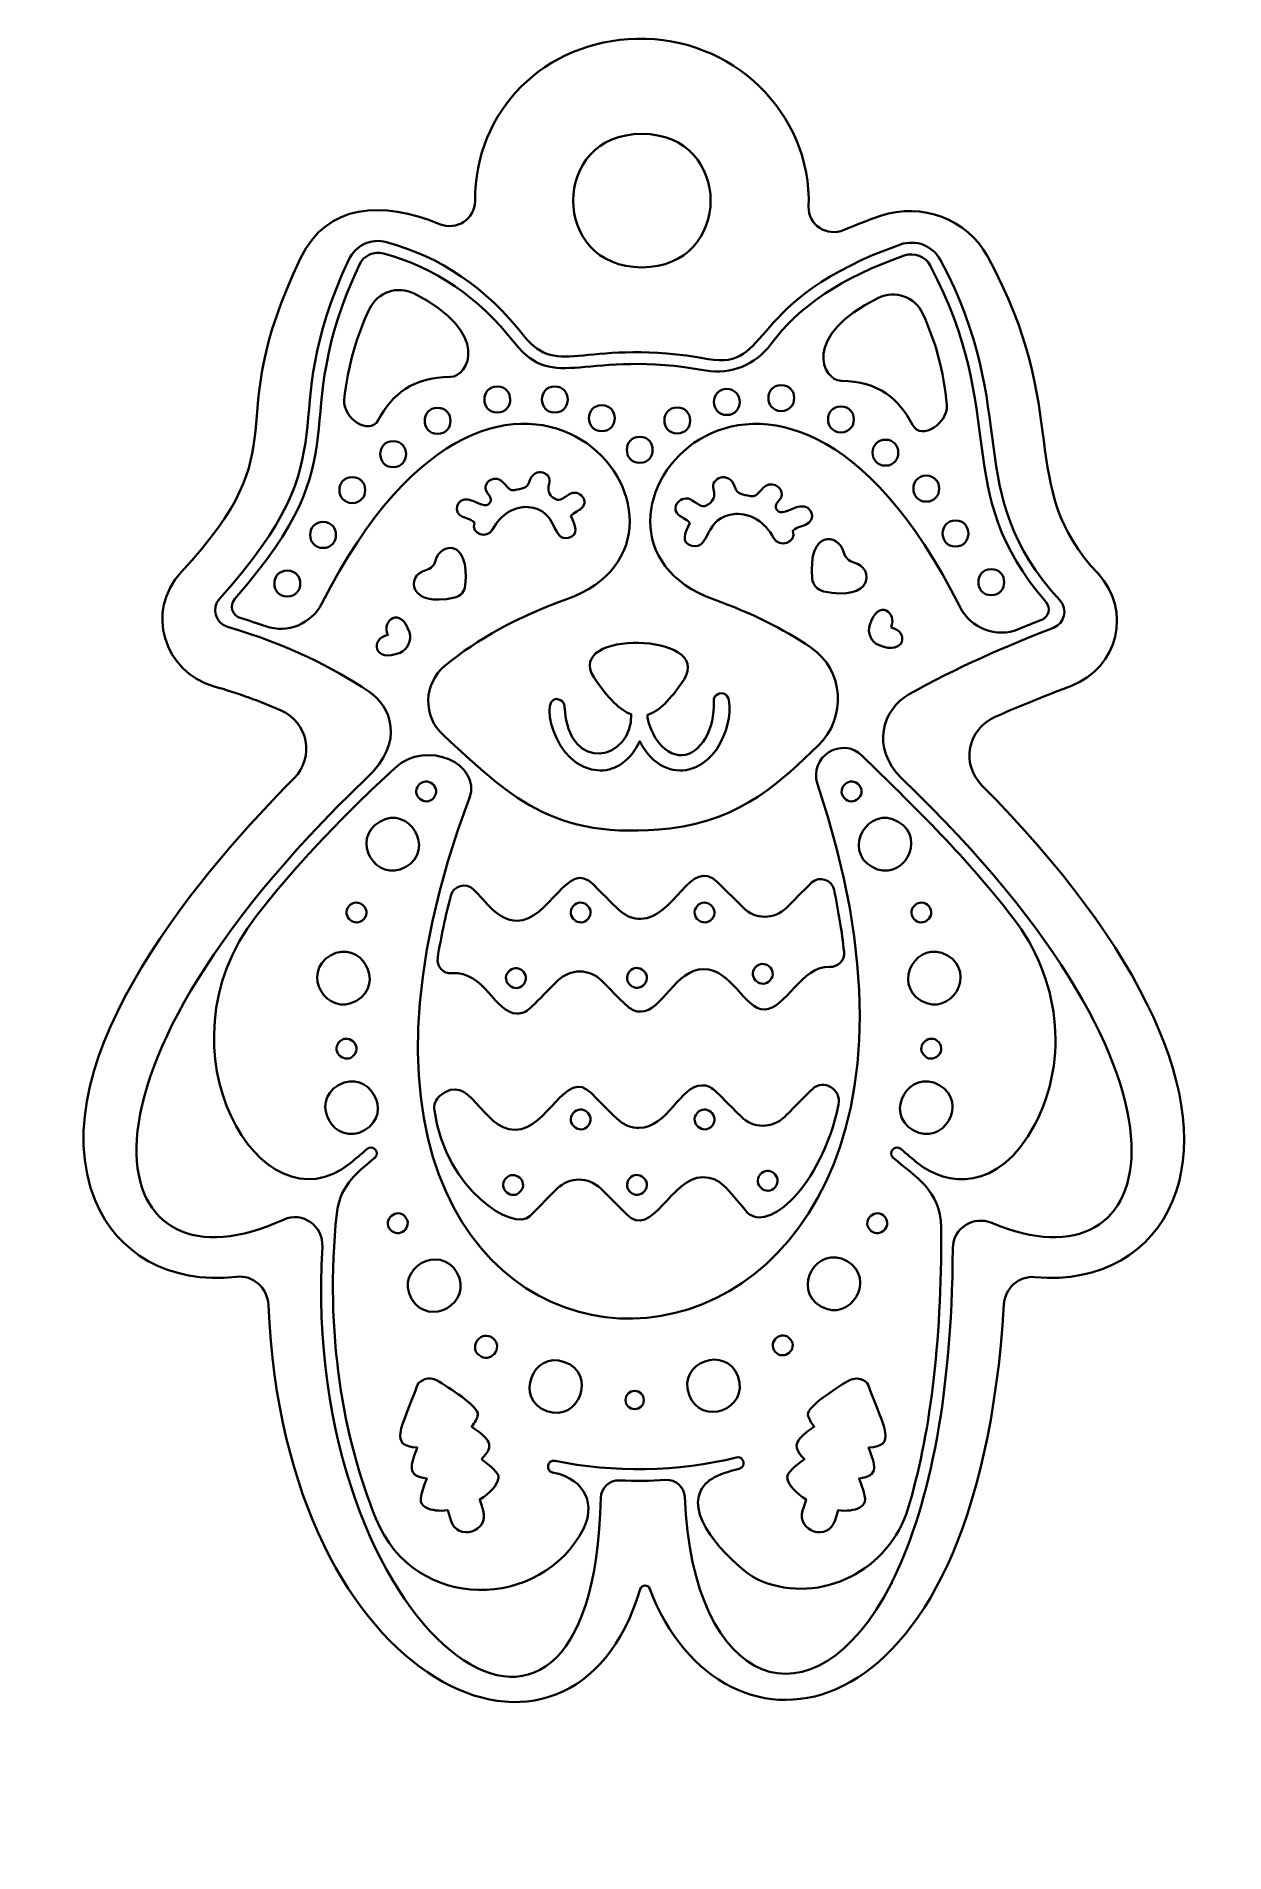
# Model space of a CAD drawing. Header units: inches. Extents: x 5.38 to 7.07, y -11.91 to -9.32.
import ezdxf

# ---------------------------------------------------------------- set-up
doc = ezdxf.new("R2010")
doc.units = ezdxf.units.IN
doc.header["$MEASUREMENT"] = 0
doc.layers.add('_U+0421_U+043B_U+043E_U+0439 1', color=7, linetype='Continuous')

# ---------------------------------------------------------------- blocks, each defined once
blk = doc.blocks.new('block 3')
at = {"layer": '_U+0421_U+043B_U+043E_U+0439 1', "color": 7, "lineweight": 35, "true_color": 0xffffff}
for points, knots in [([(6.1304, -10.121), (6.0619, -10.1455), (6.0051, -10.1766), (5.9586, -10.215), (5.9275, -10.2406), (5.9262, -10.2875), (5.9561, -10.3143), (6.0473, -10.3967), (6.1086, -10.4662), (6.2787, -10.447), (6.3818, -10.4353), (6.4394, -10.3775), (6.4898, -10.3289), (6.5312, -10.2891), (6.527, -10.2216), (6.4795, -10.1892), (6.4401, -10.1624), (6.3944, -10.1398), (6.3419, -10.121), (6.0847, -10.0294), (6.4266, -9.6002), (6.6922, -10.1317), (6.7075, -10.1623), (6.7437, -10.1762), (6.7754, -10.1631), (6.7863, -10.1585), (6.7973, -10.1541), (6.8086, -10.1496), (6.8187, -10.1456), (6.8218, -10.1328), (6.8147, -10.1246), (6.6763, -9.9644), (6.7637, -9.8592), (6.6495, -9.6449), (6.6426, -9.6318), (6.6268, -9.6259), (6.6126, -9.6307), (6.5238, -9.6621), (6.4619, -9.7034), (6.4229, -9.7567), (6.4016, -9.7862), (6.3651, -9.801), (6.3301, -9.7946), (6.1582, -9.7632), (6.1141, -9.8268), (6.058, -9.7557), (6.0057, -9.6895), (5.9444, -9.6475), (5.8705, -9.6277), (5.8568, -9.6239), (5.8425, -9.6307), (5.8365, -9.6437), (5.7279, -9.8763), (5.8463, -9.9066), (5.6588, -10.12), (5.6508, -10.1292), (5.655, -10.1437), (5.6665, -10.1471), (5.6791, -10.1509), (5.6912, -10.1548), (5.7029, -10.1589), (5.7338, -10.1699), (5.7682, -10.1555), (5.783, -10.1263), (6.0486, -9.6027), (6.3866, -10.0299), (6.1304, -10.121)], [0, 0, 0, 0, 1, 1, 1, 2, 2, 2, 3, 3, 3, 4, 4, 4, 5, 5, 5, 6, 6, 6, 7, 7, 7, 8, 8, 8, 9, 9, 9, 10, 10, 10, 11, 11, 11, 12, 12, 12, 13, 13, 13, 14, 14, 14, 15, 15, 15, 16, 16, 16, 17, 17, 17, 18, 18, 18, 19, 19, 19, 20, 20, 20, 21, 21, 21, 22, 22, 22, 22]), ([(6.7375, -11.0092), (6.7113, -10.9981), (6.6819, -11.0164), (6.6818, -11.0449), (6.6808, -11.2666), (6.6444, -11.4234), (6.5945, -11.522), (6.5945, -11.522), (6.595, -11.523), (6.595, -11.523), (6.5945, -11.5231), (6.5941, -11.5232), (6.5938, -11.5234), (6.4844, -11.738), (6.3104, -11.6739), (6.3, -11.3996), (6.2994, -11.3855), (6.2872, -11.3745), (6.273, -11.3753), (6.2507, -11.3768), (6.229, -11.377), (6.2068, -11.3759), (6.1926, -11.3753), (6.1807, -11.3864), (6.1804, -11.4006), (6.1693, -11.9064), (5.7511, -11.5938), (5.7836, -11.0432), (5.7854, -11.0135), (5.7551, -10.992), (5.7282, -11.0045), (5.4776, -11.1202), (5.3812, -10.8209), (5.8463, -10.3756), (5.9032, -10.3232), (5.8805, -10.2724), (5.8497, -10.2518), (5.7986, -10.2177), (5.7348, -10.1852), (5.6484, -10.1596), (5.6311, -10.1545), (5.625, -10.1332), (5.637, -10.1198), (5.833, -9.9021), (5.7101, -9.8745), (5.8213, -9.6366), (5.8308, -9.6163), (5.8533, -9.6057), (5.8748, -9.6116), (5.9523, -9.6325), (6.0165, -9.6763), (6.0711, -9.7455), (6.1197, -9.807), (6.1604, -9.7467), (6.3332, -9.7782), (6.424, -9.7948), (6.3852, -9.6934), (6.6072, -9.615), (6.629, -9.6074), (6.6536, -9.6168), (6.6643, -9.6371), (6.7818, -9.8571), (6.6909, -9.9652), (6.8344, -10.122), (6.8459, -10.1346), (6.8412, -10.1548), (6.8254, -10.161), (6.7604, -10.1866), (6.6861, -10.218), (6.6194, -10.2559), (6.582, -10.2773), (6.5641, -10.3313), (6.609, -10.3757), (7.0691, -10.8163), (6.9788, -11.1116), (6.7375, -11.0092)], [0, 0, 0, 0, 1, 1, 1, 2, 2, 2, 3, 3, 3, 4, 4, 4, 5, 5, 5, 6, 6, 6, 7, 7, 7, 8, 8, 8, 9, 9, 9, 10, 10, 10, 11, 11, 11, 12, 12, 12, 13, 13, 13, 14, 14, 14, 15, 15, 15, 16, 16, 16, 17, 17, 17, 18, 18, 18, 19, 19, 19, 20, 20, 20, 21, 21, 21, 22, 22, 22, 23, 23, 23, 24, 24, 24, 25, 25, 25, 25]), ([(6.0198, -9.9854), (6.0151, -9.9898), (5.9985, -9.9793), (5.9913, -9.9783), (5.9749, -9.9761), (5.9687, -9.9973), (5.9835, -10.0031), (5.9869, -10.0043), (5.9994, -10.0083), (6.0002, -10.0116), (5.9949, -10.0278), (6.0186, -10.0351), (6.0261, -10.0212), (6.0376, -9.9998), (6.0572, -9.9876), (6.077, -9.9891), (6.1202, -9.9924), (6.1091, -10.0389), (6.1345, -10.0328), (6.1493, -10.0292), (6.1441, -10.0152), (6.1377, -10.0017), (6.1384, -9.9996), (6.1488, -9.9937), (6.1508, -9.9924), (6.1662, -9.9826), (6.15, -9.9614), (6.1349, -9.9711), (6.1246, -9.9776), (6.1209, -9.9824), (6.1121, -9.9756), (6.1066, -9.9714), (6.1039, -9.9643), (6.1068, -9.9562), (6.1121, -9.9404), (6.0862, -9.9299), (6.0787, -9.9523), (6.075, -9.9634), (6.0676, -9.9626), (6.0574, -9.9649), (6.0454, -9.9678), (6.0431, -9.9462), (6.0283, -9.9487), (6.018, -9.9503), (6.0123, -9.9611), (6.0188, -9.9693), (6.0212, -9.9722), (6.028, -9.9787), (6.0198, -9.9854)], [0, 0, 0, 0, 1, 1, 1, 2, 2, 2, 3, 3, 3, 4, 4, 4, 5, 5, 5, 6, 6, 6, 7, 7, 7, 8, 8, 8, 9, 9, 9, 10, 10, 10, 11, 11, 11, 12, 12, 12, 13, 13, 13, 14, 14, 14, 15, 15, 15, 16, 16, 16, 16]), ([(6.3072, -10.0117), (6.3, -10.0258), (6.2941, -10.0406), (6.31, -10.0444), (6.3371, -10.0511), (6.326, -10.0021), (6.3722, -9.9989), (6.3935, -9.9974), (6.4143, -10.0105), (6.4263, -10.033), (6.4342, -10.0477), (6.4596, -10.0402), (6.4541, -10.0232), (6.4551, -10.0197), (6.4686, -10.0155), (6.472, -10.0142), (6.4882, -10.0082), (6.4819, -9.9859), (6.4642, -9.9881), (6.4566, -9.9891), (6.4385, -10.0001), (6.4336, -9.9955), (6.425, -9.9883), (6.4322, -9.9817), (6.435, -9.9786), (6.4421, -9.97), (6.4361, -9.9585), (6.4251, -9.9569), (6.4092, -9.954), (6.4065, -9.9768), (6.3937, -9.9736), (6.3828, -9.9711), (6.3747, -9.9718), (6.3711, -9.9602), (6.3634, -9.9366), (6.3355, -9.9476), (6.3409, -9.964), (6.3437, -9.9727), (6.3408, -9.9801), (6.3348, -9.9845), (6.3254, -9.9916), (6.3215, -9.9864), (6.3107, -9.9796), (6.2945, -9.9692), (6.2769, -9.9914), (6.2932, -10.0019), (6.2954, -10.0031), (6.3063, -10.0095), (6.3072, -10.0117)], [0, 0, 0, 0, 1, 1, 1, 2, 2, 2, 3, 3, 3, 4, 4, 4, 5, 5, 5, 6, 6, 6, 7, 7, 7, 8, 8, 8, 9, 9, 9, 10, 10, 10, 11, 11, 11, 12, 12, 12, 13, 13, 13, 14, 14, 14, 15, 15, 15, 16, 16, 16, 16]), ([(5.9723, -10.1181), (5.9804, -10.1162), (5.9866, -10.1092), (5.9873, -10.1009), (5.9938, -10.0341), (5.9518, -10.0392), (5.9447, -10.0656), (5.9429, -10.0724), (5.9379, -10.0771), (5.9312, -10.0789), (5.902, -10.0869), (5.9058, -10.1331), (5.9723, -10.1181)], [0, 0, 0, 0, 1, 1, 1, 2, 2, 2, 3, 3, 3, 4, 4, 4, 4]), ([(6.5408, -10.068), (6.5338, -10.0662), (6.5286, -10.061), (6.5266, -10.0539), (6.5191, -10.0259), (6.4748, -10.0207), (6.4815, -10.0912), (6.4823, -10.0998), (6.489, -10.1073), (6.4975, -10.1092), (6.5676, -10.125), (6.5715, -10.0763), (6.5408, -10.068)], [0, 0, 0, 0, 1, 1, 1, 2, 2, 2, 3, 3, 3, 4, 4, 4, 4]), ([(6.5938, -10.1606), (6.6034, -10.1395), (6.5757, -10.1188), (6.5634, -10.1569), (6.5597, -10.1684), (6.5655, -10.1812), (6.5768, -10.1859), (6.6141, -10.2014), (6.6201, -10.1659), (6.5938, -10.1606)], [0, 0, 0, 0, 1, 1, 1, 2, 2, 2, 3, 3, 3, 3]), ([(5.8943, -10.1966), (5.9054, -10.1919), (5.9113, -10.1791), (5.9076, -10.1675), (5.8952, -10.1295), (5.8675, -10.1502), (5.877, -10.1713), (5.8509, -10.1766), (5.8568, -10.2121), (5.8943, -10.1966)], [0, 0, 0, 0, 1, 1, 1, 2, 2, 2, 3, 3, 3, 3]), ([(6.7679, -10.5749), (6.6925, -10.4775), (6.6236, -10.4137), (6.5527, -10.3435), (6.5238, -10.315), (6.4761, -10.3452), (6.4891, -10.3841), (6.8265, -11.3866), (5.6169, -11.4053), (5.9932, -10.4034), (6.0109, -10.3563), (5.9332, -10.3182), (5.8863, -10.3614), (5.815, -10.4273), (5.7494, -10.4949), (5.6893, -10.5721), (5.5418, -10.7612), (5.6968, -11.0258), (5.8229, -10.9244), (5.8309, -10.9178), (5.8391, -10.9109), (5.8473, -10.9037), (5.8554, -10.8966), (5.8668, -10.9087), (5.8583, -10.9162), (5.8376, -10.9345), (5.8087, -10.9527), (5.8041, -10.996), (5.7863, -11.1653), (5.8137, -11.317), (5.86, -11.4305), (5.9151, -11.5659), (6.0963, -11.5609), (6.1555, -11.4452), (6.1714, -11.4142), (6.1624, -11.3748), (6.1116, -11.3645), (6.1011, -11.3625), (6.104, -11.3459), (6.1151, -11.3482), (6.1966, -11.3648), (6.2912, -11.3645), (6.3734, -11.3432), (6.3841, -11.3406), (6.3882, -11.3567), (6.3776, -11.3593), (6.3448, -11.368), (6.3261, -11.3756), (6.32, -11.3984), (6.3083, -11.442), (6.3823, -11.5088), (6.4084, -11.5193), (6.4951, -11.5542), (6.5918, -11.5034), (6.6183, -11.4152), (6.6479, -11.3169), (6.6666, -11.1843), (6.6651, -11.0157), (6.6645, -10.9621), (6.6287, -10.9442), (6.5969, -10.9162), (6.5884, -10.9087), (6.5998, -10.8966), (6.6079, -10.9037), (6.6161, -10.9109), (6.6243, -10.9178), (6.6323, -10.9244), (6.6712, -10.9557), (6.7472, -10.9677), (6.7988, -10.8687), (6.8482, -10.7741), (6.8332, -10.6592), (6.7679, -10.5749)], [0, 0, 0, 0, 1, 1, 1, 2, 2, 2, 3, 3, 3, 4, 4, 4, 5, 5, 5, 6, 6, 6, 7, 7, 7, 8, 8, 8, 9, 9, 9, 10, 10, 10, 11, 11, 11, 12, 12, 12, 13, 13, 13, 14, 14, 14, 15, 15, 15, 16, 16, 16, 17, 17, 17, 18, 18, 18, 19, 19, 19, 20, 20, 20, 21, 21, 21, 22, 22, 22, 23, 23, 23, 24, 24, 24, 24]), ([(6.5269, -10.6228), (6.5237, -10.5946), (6.5191, -10.5652), (6.5127, -10.5346), (6.5098, -10.5199), (6.4916, -10.5141), (6.4807, -10.5242), (6.4727, -10.5316), (6.462, -10.543), (6.445, -10.56), (6.4277, -10.5771), (6.4, -10.5771), (6.3829, -10.5599), (6.3829, -10.5599), (6.3462, -10.5232), (6.3462, -10.5232), (6.3093, -10.4863), (6.2837, -10.5759), (6.2373, -10.5759), (6.2143, -10.5759), (6.2075, -10.5643), (6.1695, -10.5266), (6.1329, -10.4895), (6.1075, -10.5785), (6.0608, -10.5785), (6.0332, -10.5785), (6.0166, -10.5509), (5.999, -10.5339), (5.9882, -10.5237), (5.9702, -10.5285), (5.9665, -10.543), (5.9588, -10.5731), (5.9526, -10.6024), (5.9479, -10.6309), (5.9459, -10.6432), (5.9561, -10.6549), (5.9684, -10.6534), (6.015, -10.6498), (6.0293, -10.7107), (6.0608, -10.7107), (6.0755, -10.7107), (6.0779, -10.705), (6.1193, -10.6637), (6.1363, -10.6466), (6.1643, -10.6466), (6.1813, -10.6637), (6.22, -10.7022), (6.2227, -10.7081), (6.2373, -10.7081), (6.2673, -10.7081), (6.2863, -10.6475), (6.3269, -10.6475), (6.3672, -10.6475), (6.3843, -10.705), (6.4138, -10.705), (6.4427, -10.705), (6.468, -10.6418), (6.5059, -10.6443), (6.5182, -10.645), (6.5282, -10.6349), (6.5269, -10.6228)], [0, 0, 0, 0, 1, 1, 1, 2, 2, 2, 3, 3, 3, 4, 4, 4, 5, 5, 5, 6, 6, 6, 7, 7, 7, 8, 8, 8, 9, 9, 9, 10, 10, 10, 11, 11, 11, 12, 12, 12, 13, 13, 13, 14, 14, 14, 15, 15, 15, 16, 16, 16, 17, 17, 17, 18, 18, 18, 19, 19, 19, 20, 20, 20, 20]), ([(6.4818, -10.8184), (6.4818, -10.8184), (6.4434, -10.8567), (6.4423, -10.8578), (6.4247, -10.8752), (6.3969, -10.8746), (6.3802, -10.8577), (6.3416, -10.8191), (6.3388, -10.8131), (6.3243, -10.8131), (6.294, -10.8131), (6.2752, -10.8737), (6.2347, -10.8737), (6.2118, -10.8737), (6.2051, -10.8624), (6.1669, -10.8243), (6.1302, -10.7873), (6.1048, -10.8763), (6.0582, -10.8763), (6.0094, -10.8763), (5.9952, -10.7912), (5.9508, -10.8282), (5.945, -10.8332), (5.942, -10.8412), (5.9432, -10.8488), (5.9598, -10.9634), (6.0563, -11.0218), (6.079, -10.9995), (6.079, -10.9995), (6.1182, -10.9603), (6.1182, -10.9603), (6.1352, -10.9432), (6.163, -10.9432), (6.1802, -10.9603), (6.1802, -10.9603), (6.2168, -10.9968), (6.2168, -10.9968), (6.2537, -11.0338), (6.2797, -10.9441), (6.3257, -10.9441), (6.3508, -10.9441), (6.3584, -10.9587), (6.3895, -10.9946), (6.4175, -11.0225), (6.4937, -10.9599), (6.5191, -10.8406), (6.5237, -10.8191), (6.4976, -10.803), (6.4818, -10.8184)], [0, 0, 0, 0, 1, 1, 1, 2, 2, 2, 3, 3, 3, 4, 4, 4, 5, 5, 5, 6, 6, 6, 7, 7, 7, 8, 8, 8, 9, 9, 9, 10, 10, 10, 11, 11, 11, 12, 12, 12, 13, 13, 13, 14, 14, 14, 15, 15, 15, 16, 16, 16, 16])]:
    blk.add_open_spline(points, degree=3, knots=knots, dxfattribs=at)
blk = doc.blocks.new('block 2')
at = {"layer": '_U+0421_U+043B_U+043E_U+0439 1'}
blk.add_blockref('block 3', (0, 0), dxfattribs=at)

msp = doc.modelspace()

# ---------------------------------------------------------------- linework, layer by layer
at = {"layer": '_U+0421_U+043B_U+043E_U+0439 1', "color": 242, "lineweight": 35, "true_color": 0xc1272d}
for points, knots in [([(6.7229, -10.3852), (6.6931, -10.3551), (6.7029, -10.3056), (6.742, -10.2882), (6.7807, -10.2709), (6.8185, -10.2561), (6.8509, -10.2437), (6.9174, -10.2182), (6.9374, -10.1357), (6.8888, -10.084), (6.7694, -9.9573), (6.8544, -9.8559), (6.7311, -9.6318), (6.7023, -9.5787), (6.6377, -9.5543), (6.579, -9.5742), (6.5601, -9.5807), (6.5427, -9.5874), (6.5268, -9.5943), (6.5025, -9.6047), (6.4755, -9.5871), (6.4764, -9.5613), (6.4813, -9.4266), (6.366, -9.3184), (6.2318, -9.3218), (6.0998, -9.3252), (6.0008, -9.4234), (6.0011, -9.5532), (6.0012, -9.5788), (5.9749, -9.5959), (5.9506, -9.5858), (5.8695, -9.5524), (5.7901, -9.5563), (5.7526, -9.6345), (5.6328, -9.8833), (5.7574, -9.8933), (5.582, -10.0824), (5.5315, -10.137), (5.557, -10.2237), (5.6294, -10.2446), (5.6635, -10.2544), (5.6952, -10.2657), (5.7249, -10.2789), (5.7635, -10.2961), (5.7728, -10.3456), (5.7434, -10.3754), (5.6255, -10.4945), (5.3761, -10.7746), (5.4603, -10.9782), (5.4905, -11.0512), (5.5641, -11.0968), (5.6612, -11.0858), (5.6851, -11.0831), (5.7057, -11.1022), (5.7067, -11.1262), (5.7301, -11.679), (6.1399, -11.8525), (6.2366, -11.531), (6.2386, -11.5244), (6.2477, -11.524), (6.2501, -11.5304), (6.3508, -11.7979), (6.7172, -11.766), (6.7545, -11.1254), (6.7559, -11.1024), (6.7757, -11.0842), (6.7986, -11.0863), (6.8933, -11.0952), (6.965, -11.0504), (6.9949, -10.9781), (7.054, -10.8353), (6.9525, -10.6167), (6.7229, -10.3852)], [0, 0, 0, 0, 1, 1, 1, 2, 2, 2, 3, 3, 3, 4, 4, 4, 5, 5, 5, 6, 6, 6, 7, 7, 7, 8, 8, 8, 9, 9, 9, 10, 10, 10, 11, 11, 11, 12, 12, 12, 13, 13, 13, 14, 14, 14, 15, 15, 15, 16, 16, 16, 17, 17, 17, 18, 18, 18, 19, 19, 19, 20, 20, 20, 21, 21, 21, 22, 22, 22, 23, 23, 23, 24, 24, 24, 24]), ([(6.2388, -9.6476), (6.1083, -9.6476), (6.1083, -9.4574), (6.2388, -9.4574), (6.3694, -9.4574), (6.3694, -9.6476), (6.2388, -9.6476)], [0, 0, 0, 0, 1, 1, 1, 2, 2, 2, 2])]:
    msp.add_open_spline(points, degree=3, knots=knots, dxfattribs=at)
at = {"layer": '_U+0421_U+043B_U+043E_U+0439 1', "color": 7, "lineweight": 35, "true_color": 0xffffff}
for points, knots in [([(5.966, -9.8037), (5.9917, -9.8038), (6.0253, -9.7406), (5.9142, -9.6849), (5.891, -9.6731), (5.8623, -9.6826), (5.8507, -9.7068), (5.8331, -9.7437), (5.8195, -9.7887), (5.8149, -9.8362), (5.8124, -9.8622), (5.8506, -9.8882), (5.8632, -9.8653), (5.8834, -9.8284), (5.9124, -9.8036), (5.966, -9.8037)], [0, 0, 0, 0, 1, 1, 1, 2, 2, 2, 3, 3, 3, 4, 4, 4, 5, 5, 5, 5]), ([(6.5226, -9.8092), (6.5762, -9.8098), (6.6049, -9.8349), (6.6246, -9.8721), (6.6369, -9.8952), (6.6755, -9.8697), (6.6733, -9.8436), (6.6693, -9.7961), (6.6563, -9.7509), (6.6392, -9.7137), (6.6279, -9.6894), (6.5993, -9.6795), (6.576, -9.691), (6.4641, -9.7453), (6.497, -9.8089), (6.5226, -9.8092)], [0, 0, 0, 0, 1, 1, 1, 2, 2, 2, 3, 3, 3, 4, 4, 4, 5, 5, 5, 5]), ([(6.0329, -9.8544), (6.0574, -9.8544), (6.0573, -9.8173), (6.0329, -9.8173), (6.0084, -9.8173), (6.0084, -9.8544), (6.0329, -9.8544)], [0, 0, 0, 0, 1, 1, 1, 2, 2, 2, 2]), ([(6.1148, -9.8544), (6.1393, -9.8544), (6.1392, -9.8173), (6.1148, -9.8173), (6.0903, -9.8173), (6.0902, -9.8544), (6.1148, -9.8544)], [0, 0, 0, 0, 1, 1, 1, 2, 2, 2, 2]), ([(6.3598, -9.8579), (6.3844, -9.8579), (6.3843, -9.8208), (6.3598, -9.8208), (6.3354, -9.8208), (6.3353, -9.8579), (6.3598, -9.8579)], [0, 0, 0, 0, 1, 1, 1, 2, 2, 2, 2]), ([(6.4374, -9.8523), (6.4619, -9.8523), (6.4619, -9.8153), (6.4374, -9.8153), (6.4129, -9.8153), (6.4129, -9.8523), (6.4374, -9.8523)], [0, 0, 0, 0, 1, 1, 1, 2, 2, 2, 2]), ([(5.9478, -9.8477), (5.9233, -9.8477), (5.9233, -9.8848), (5.9478, -9.8848), (5.9723, -9.8848), (5.9723, -9.8477), (5.9478, -9.8477)], [0, 0, 0, 0, 1, 1, 1, 2, 2, 2, 2]), ([(6.1817, -9.8811), (6.2063, -9.8811), (6.2062, -9.844), (6.1817, -9.844), (6.1572, -9.844), (6.1572, -9.8811), (6.1817, -9.8811)], [0, 0, 0, 0, 1, 1, 1, 2, 2, 2, 2]), ([(6.2892, -9.8842), (6.3138, -9.8842), (6.3137, -9.8471), (6.2892, -9.8471), (6.2648, -9.8471), (6.2647, -9.8842), (6.2892, -9.8842)], [0, 0, 0, 0, 1, 1, 1, 2, 2, 2, 2]), ([(6.5225, -9.8457), (6.498, -9.8457), (6.4979, -9.8827), (6.5225, -9.8827), (6.547, -9.8827), (6.5469, -9.8457), (6.5225, -9.8457)], [0, 0, 0, 0, 1, 1, 1, 2, 2, 2, 2]), ([(5.8844, -9.8951), (5.8599, -9.8951), (5.8599, -9.9322), (5.8844, -9.9322), (5.909, -9.9322), (5.9089, -9.8951), (5.8844, -9.8951)], [0, 0, 0, 0, 1, 1, 1, 2, 2, 2, 2]), ([(6.2358, -9.9262), (6.2603, -9.9262), (6.2602, -9.8891), (6.2358, -9.8891), (6.2113, -9.8891), (6.2112, -9.9262), (6.2358, -9.9262)], [0, 0, 0, 0, 1, 1, 1, 2, 2, 2, 2]), ([(6.5858, -9.8931), (6.5613, -9.8931), (6.5613, -9.9301), (6.5858, -9.9301), (6.6103, -9.9301), (6.6103, -9.8931), (6.5858, -9.8931)], [0, 0, 0, 0, 1, 1, 1, 2, 2, 2, 2]), ([(5.8263, -9.9464), (5.8018, -9.9464), (5.8018, -9.9834), (5.8263, -9.9834), (5.8508, -9.9834), (5.8507, -9.9464), (5.8263, -9.9464)], [0, 0, 0, 0, 1, 1, 1, 2, 2, 2, 2]), ([(6.644, -9.9443), (6.6195, -9.9443), (6.6195, -9.9814), (6.644, -9.9814), (6.6685, -9.9814), (6.6685, -9.9443), (6.644, -9.9443)], [0, 0, 0, 0, 1, 1, 1, 2, 2, 2, 2]), ([(5.7846, -10.0103), (5.7601, -10.0103), (5.7601, -10.0474), (5.7846, -10.0474), (5.8091, -10.0474), (5.8091, -10.0103), (5.7846, -10.0103)], [0, 0, 0, 0, 1, 1, 1, 2, 2, 2, 2]), ([(6.6857, -10.0453), (6.7102, -10.0453), (6.7101, -10.0082), (6.6857, -10.0082), (6.6612, -10.0082), (6.6611, -10.0453), (6.6857, -10.0453)], [0, 0, 0, 0, 1, 1, 1, 2, 2, 2, 2]), ([(5.7337, -10.0796), (5.7092, -10.0796), (5.7092, -10.1167), (5.7337, -10.1167), (5.7582, -10.1167), (5.7582, -10.0796), (5.7337, -10.0796)], [0, 0, 0, 0, 1, 1, 1, 2, 2, 2, 2]), ([(6.7366, -10.0776), (6.7611, -10.0776), (6.7611, -10.1146), (6.7366, -10.1146), (6.712, -10.1146), (6.7121, -10.0776), (6.7366, -10.0776)], [0, 0, 0, 0, 1, 1, 1, 2, 2, 2, 2]), ([(6.1703, -10.2317), (6.1911, -10.2623), (6.2076, -10.2787), (6.2237, -10.2844), (6.2259, -10.3482), (6.1342, -10.3732), (6.1287, -10.2735), (6.1285, -10.2694), (6.1265, -10.266), (6.1231, -10.2643), (6.0889, -10.2469), (6.1109, -10.3645), (6.1795, -10.3645), (6.2026, -10.3645), (6.2229, -10.3496), (6.2358, -10.3229), (6.2547, -10.3601), (6.2838, -10.3682), (6.3056, -10.3631), (6.3611, -10.35), (6.3733, -10.2636), (6.3574, -10.2556), (6.3502, -10.2519), (6.3407, -10.2569), (6.3412, -10.266), (6.3433, -10.3054), (6.3224, -10.3412), (6.2964, -10.3426), (6.2667, -10.3445), (6.247, -10.3036), (6.2467, -10.2852), (6.2628, -10.2804), (6.279, -10.2647), (6.2989, -10.2347), (6.3409, -10.167), (6.127, -10.1643), (6.1703, -10.2317)], [0, 0, 0, 0, 1, 1, 1, 2, 2, 2, 3, 3, 3, 4, 4, 4, 5, 5, 5, 6, 6, 6, 7, 7, 7, 8, 8, 8, 9, 9, 9, 10, 10, 10, 11, 11, 11, 12, 12, 12, 12]), ([(5.9422, -10.4033), (5.9541, -10.3891), (5.9327, -10.3711), (5.9208, -10.3853), (5.9089, -10.3995), (5.9303, -10.4175), (5.9422, -10.4033)], [0, 0, 0, 0, 1, 1, 1, 2, 2, 2, 2]), ([(6.5484, -10.3853), (6.5365, -10.3711), (6.515, -10.3891), (6.5269, -10.4033), (6.5389, -10.4175), (6.5603, -10.3995), (6.5484, -10.3853)], [0, 0, 0, 0, 1, 1, 1, 2, 2, 2, 2]), ([(5.9025, -10.5019), (5.9451, -10.4773), (5.9079, -10.4128), (5.8653, -10.4374), (5.8227, -10.462), (5.8599, -10.5264), (5.9025, -10.5019)], [0, 0, 0, 0, 1, 1, 1, 2, 2, 2, 2]), ([(6.6039, -10.4374), (6.5613, -10.4128), (6.524, -10.4773), (6.5667, -10.5019), (6.6092, -10.5264), (6.6465, -10.462), (6.6039, -10.4374)], [0, 0, 0, 0, 1, 1, 1, 2, 2, 2, 2]), ([(5.843, -10.5759), (5.8549, -10.5617), (5.8334, -10.5436), (5.8215, -10.5578), (5.8096, -10.572), (5.8311, -10.59), (5.843, -10.5759)], [0, 0, 0, 0, 1, 1, 1, 2, 2, 2, 2]), ([(6.1409, -10.5578), (6.129, -10.572), (6.1505, -10.59), (6.1624, -10.5759), (6.1743, -10.5617), (6.1528, -10.5436), (6.1409, -10.5578)], [0, 0, 0, 0, 1, 1, 1, 2, 2, 2, 2]), ([(6.3174, -10.5578), (6.3055, -10.572), (6.3269, -10.59), (6.3388, -10.5759), (6.3507, -10.5617), (6.3293, -10.5436), (6.3174, -10.5578)], [0, 0, 0, 0, 1, 1, 1, 2, 2, 2, 2]), ([(6.6477, -10.5578), (6.6357, -10.5436), (6.6143, -10.5617), (6.6262, -10.5759), (6.6381, -10.59), (6.6596, -10.572), (6.6477, -10.5578)], [0, 0, 0, 0, 1, 1, 1, 2, 2, 2, 2]), ([(5.8323, -10.6925), (5.8749, -10.6679), (5.8377, -10.6034), (5.7951, -10.628), (5.7525, -10.6526), (5.7897, -10.717), (5.8323, -10.6925)], [0, 0, 0, 0, 1, 1, 1, 2, 2, 2, 2]), ([(6.6741, -10.628), (6.6315, -10.6034), (6.5943, -10.6679), (6.6369, -10.6925), (6.6794, -10.717), (6.7167, -10.6526), (6.6741, -10.628)], [0, 0, 0, 0, 1, 1, 1, 2, 2, 2, 2]), ([(6.2211, -10.651), (6.2092, -10.6652), (6.2307, -10.6832), (6.2426, -10.669), (6.2545, -10.6548), (6.233, -10.6368), (6.2211, -10.651)], [0, 0, 0, 0, 1, 1, 1, 2, 2, 2, 2]), ([(6.4004, -10.6452), (6.3884, -10.6594), (6.4099, -10.6774), (6.4218, -10.6632), (6.4337, -10.649), (6.4123, -10.631), (6.4004, -10.6452)], [0, 0, 0, 0, 1, 1, 1, 2, 2, 2, 2]), ([(6.0487, -10.6512), (6.0368, -10.6654), (6.0583, -10.6834), (6.0702, -10.6693), (6.0821, -10.6551), (6.0606, -10.637), (6.0487, -10.6512)], [0, 0, 0, 0, 1, 1, 1, 2, 2, 2, 2]), ([(5.8073, -10.7518), (5.7954, -10.766), (5.8169, -10.784), (5.8288, -10.7698), (5.8407, -10.7556), (5.8192, -10.7376), (5.8073, -10.7518)], [0, 0, 0, 0, 1, 1, 1, 2, 2, 2, 2]), ([(6.6619, -10.7518), (6.65, -10.7376), (6.6285, -10.7556), (6.6404, -10.7698), (6.6523, -10.784), (6.6738, -10.766), (6.6619, -10.7518)], [0, 0, 0, 0, 1, 1, 1, 2, 2, 2, 2]), ([(5.8066, -10.8127), (5.764, -10.8373), (5.8012, -10.9017), (5.8438, -10.8771), (5.8864, -10.8525), (5.8492, -10.7881), (5.8066, -10.8127)], [0, 0, 0, 0, 1, 1, 1, 2, 2, 2, 2]), ([(6.6626, -10.8127), (6.62, -10.7881), (6.5828, -10.8525), (6.6254, -10.8771), (6.6679, -10.9017), (6.7052, -10.8373), (6.6626, -10.8127)], [0, 0, 0, 0, 1, 1, 1, 2, 2, 2, 2]), ([(6.1409, -10.8527), (6.129, -10.8669), (6.1505, -10.8849), (6.1624, -10.8707), (6.1743, -10.8565), (6.1528, -10.8385), (6.1409, -10.8527)], [0, 0, 0, 0, 1, 1, 1, 2, 2, 2, 2]), ([(6.3174, -10.8527), (6.3055, -10.8669), (6.3269, -10.8849), (6.3388, -10.8707), (6.3507, -10.8565), (6.3293, -10.8385), (6.3174, -10.8527)], [0, 0, 0, 0, 1, 1, 1, 2, 2, 2, 2]), ([(6.0447, -10.9461), (6.0328, -10.9603), (6.0542, -10.9783), (6.0661, -10.9641), (6.078, -10.9499), (6.0566, -10.9319), (6.0447, -10.9461)], [0, 0, 0, 0, 1, 1, 1, 2, 2, 2, 2]), ([(6.2211, -10.9459), (6.2092, -10.9601), (6.2307, -10.9781), (6.2426, -10.9639), (6.2545, -10.9497), (6.233, -10.9317), (6.2211, -10.9459)], [0, 0, 0, 0, 1, 1, 1, 2, 2, 2, 2]), ([(6.4073, -10.9401), (6.3954, -10.9543), (6.4169, -10.9723), (6.4288, -10.9581), (6.4407, -10.9439), (6.4192, -10.9259), (6.4073, -10.9401)], [0, 0, 0, 0, 1, 1, 1, 2, 2, 2, 2]), ([(5.9018, -11.0006), (5.8899, -10.9864), (5.8685, -11.0044), (5.8804, -11.0186), (5.8923, -11.0328), (5.9137, -11.0148), (5.9018, -11.0006)], [0, 0, 0, 0, 1, 1, 1, 2, 2, 2, 2]), ([(6.5634, -11.0186), (6.5753, -11.0328), (6.5968, -11.0148), (6.5849, -11.0006), (6.573, -10.9864), (6.5515, -11.0044), (6.5634, -11.0186)], [0, 0, 0, 0, 1, 1, 1, 2, 2, 2, 2]), ([(5.9108, -11.1171), (5.9354, -11.1597), (5.9999, -11.1226), (5.9753, -11.0799), (5.9507, -11.0374), (5.8862, -11.0745), (5.9108, -11.1171)], [0, 0, 0, 0, 1, 1, 1, 2, 2, 2, 2]), ([(6.4939, -11.128), (6.5365, -11.1525), (6.5737, -11.0881), (6.5311, -11.0635), (6.4885, -11.0389), (6.4513, -11.1033), (6.4939, -11.128)], [0, 0, 0, 0, 1, 1, 1, 2, 2, 2, 2]), ([(6.0269, -11.1737), (6.0111, -11.1605), (5.9911, -11.1843), (6.0068, -11.1976), (6.0226, -11.2108), (6.0427, -11.187), (6.0269, -11.1737)], [0, 0, 0, 0, 1, 1, 1, 2, 2, 2, 2]), ([(6.4502, -11.1746), (6.4383, -11.1604), (6.4169, -11.1784), (6.4288, -11.1926), (6.4407, -11.2068), (6.4622, -11.1888), (6.4502, -11.1746)], [0, 0, 0, 0, 1, 1, 1, 2, 2, 2, 2]), ([(6.1288, -11.2073), (6.0826, -11.1905), (6.0571, -11.2604), (6.1033, -11.2772), (6.1495, -11.294), (6.175, -11.2241), (6.1288, -11.2073)], [0, 0, 0, 0, 1, 1, 1, 2, 2, 2, 2]), ([(6.306, -11.2539), (6.3228, -11.3001), (6.3927, -11.2747), (6.3759, -11.2284), (6.3591, -11.1822), (6.2891, -11.2076), (6.306, -11.2539)], [0, 0, 0, 0, 1, 1, 1, 2, 2, 2, 2]), ([(6.0103, -11.3456), (6.0308, -11.3255), (6.0209, -11.3172), (5.9961, -11.2991), (6.0009, -11.2937), (6.0042, -11.288), (6.0051, -11.2821), (6.0069, -11.271), (5.9626, -11.2428), (5.9471, -11.2336), (5.9356, -11.2268), (5.9217, -11.2339), (5.9194, -11.2399), (5.8953, -11.3044), (5.8785, -11.3265), (5.9188, -11.3292), (5.9094, -11.3541), (5.9028, -11.3696), (5.9324, -11.3732), (5.9215, -11.4019), (5.9205, -11.4084), (5.9312, -11.4145), (5.939, -11.419), (5.9502, -11.42), (5.9623, -11.4186), (5.9623, -11.4186), (5.9666, -11.4328), (5.9666, -11.4328), (5.9758, -11.4632), (6.0219, -11.4493), (6.0127, -11.4188), (6.0116, -11.4153), (6.0089, -11.4064), (6.0078, -11.403), (6.0221, -11.3944), (6.0329, -11.3834), (6.0347, -11.372), (6.0356, -11.3661), (6.0239, -11.3556), (6.0103, -11.3456)], [0, 0, 0, 0, 1, 1, 1, 2, 2, 2, 3, 3, 3, 4, 4, 4, 5, 5, 5, 6, 6, 6, 7, 7, 7, 8, 8, 8, 9, 9, 9, 10, 10, 10, 11, 11, 11, 12, 12, 12, 13, 13, 13, 13]), ([(6.5321, -11.2344), (6.5156, -11.2443), (6.4738, -11.2713), (6.4755, -11.2821), (6.4764, -11.288), (6.4796, -11.2937), (6.4845, -11.2991), (6.4597, -11.3172), (6.4498, -11.3255), (6.4703, -11.3456), (6.4567, -11.3556), (6.445, -11.3661), (6.4459, -11.372), (6.4477, -11.3834), (6.4585, -11.3944), (6.4728, -11.403), (6.4717, -11.4064), (6.469, -11.4153), (6.4679, -11.4188), (6.4587, -11.4493), (6.5048, -11.4632), (6.514, -11.4328), (6.514, -11.4328), (6.5183, -11.4186), (6.5183, -11.4186), (6.5304, -11.42), (6.5416, -11.419), (6.5494, -11.4145), (6.56, -11.4084), (6.5591, -11.4019), (6.5482, -11.3732), (6.5778, -11.3696), (6.5712, -11.3541), (6.5618, -11.3292), (6.6021, -11.3265), (6.5853, -11.3044), (6.5612, -11.2399), (6.5586, -11.2329), (6.5447, -11.2269), (6.5321, -11.2344)], [0, 0, 0, 0, 1, 1, 1, 2, 2, 2, 3, 3, 3, 4, 4, 4, 5, 5, 5, 6, 6, 6, 7, 7, 7, 8, 8, 8, 9, 9, 9, 10, 10, 10, 11, 11, 11, 12, 12, 12, 13, 13, 13, 13]), ([(6.2155, -11.2615), (6.2155, -11.2788), (6.2416, -11.2788), (6.2416, -11.2615), (6.2416, -11.2443), (6.2155, -11.2443), (6.2155, -11.2615)], [0, 0, 0, 0, 1, 1, 1, 2, 2, 2, 2])]:
    msp.add_open_spline(points, degree=3, knots=knots, dxfattribs=at)

# ---------------------------------------------------------------- block references
at = {"layer": '_U+0421_U+043B_U+043E_U+0439 1'}
msp.add_blockref('block 2', (0, 0), dxfattribs=at)

doc.saveas('drawing.dxf')
